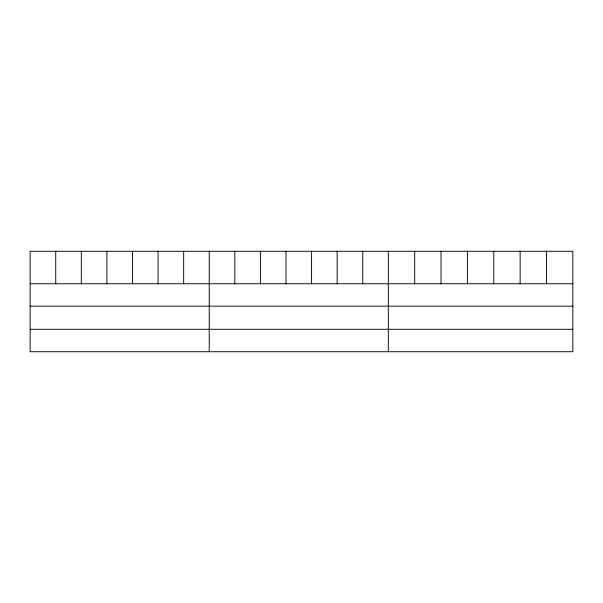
<?xml version="1.0" encoding="UTF-8"?>
<svg xmlns="http://www.w3.org/2000/svg" width="603" height="603" viewBox="0 0 603 603"><rect width="100%" height="100%" fill="white"/><g stroke="black" fill="none" stroke-linecap="round" stroke-linejoin="round"><path stroke-width="0.9" d="M572.85 306.173L572.85 251.278L30.15 251.278L30.15 351.722L572.85 351.722L572.85 306.173L30.15 306.173M30.15 283.742L572.85 283.742M30.15 329.291L572.85 329.291M546.491 251.278L546.491 283.742M520.133 251.278L520.133 283.742M493.774 251.278L493.774 283.742M467.408 251.278L467.408 283.742M441.049 251.278L441.049 283.742M414.691 251.278L414.691 283.742M388.332 251.278L388.332 351.722M362.75 251.278L362.75 283.742M337.16 251.278L337.16 283.742M311.578 251.278L311.578 283.742M285.995 251.278L285.995 283.742M260.413 251.278L260.413 283.742M234.823 251.278L234.823 283.742M209.241 251.278L209.241 351.722M183.659 251.278L183.659 283.742M158.069 251.278L158.069 283.742M132.487 251.278L132.487 283.742M106.904 251.278L106.904 283.742M81.322 251.278L81.322 283.742M55.732 251.278L55.732 283.742"/></g></svg>
